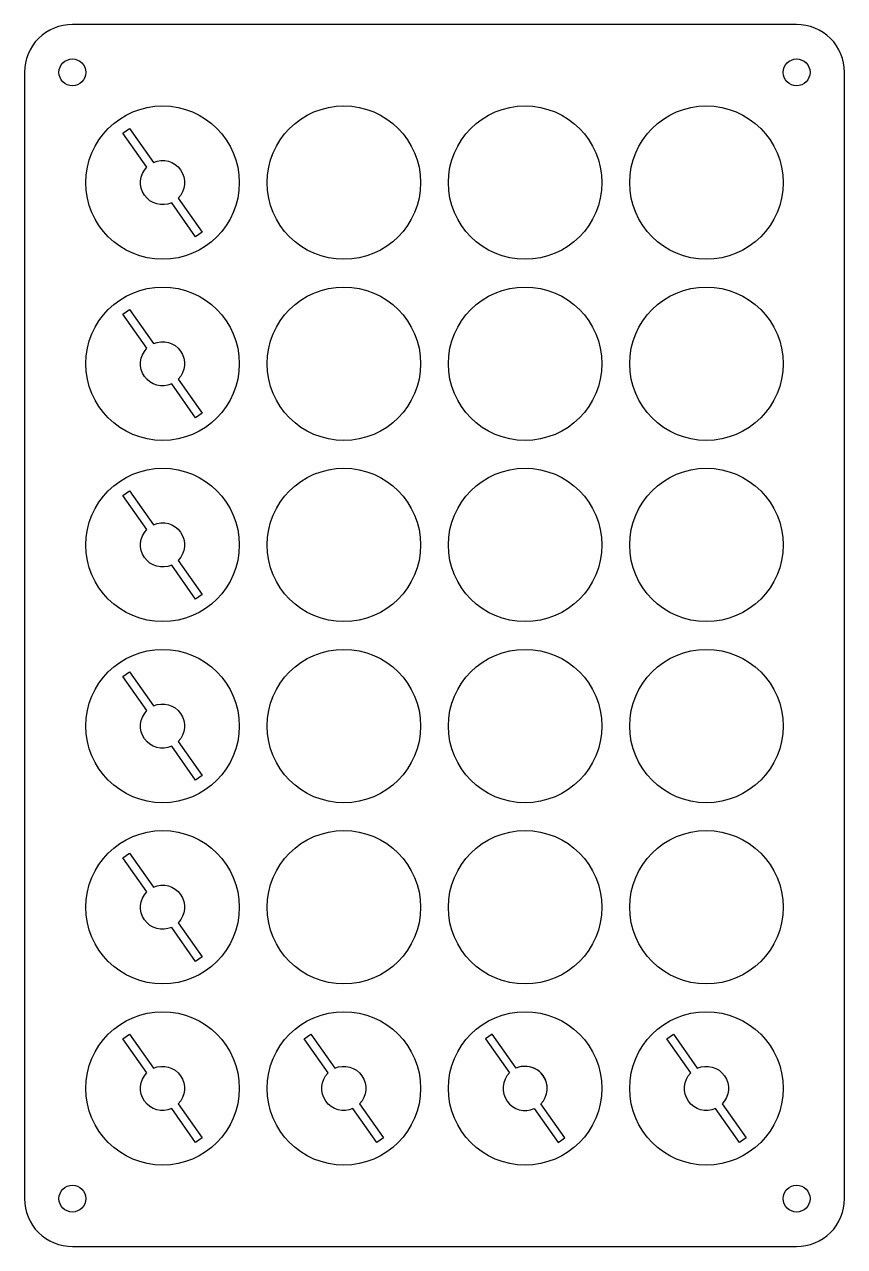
# Model space of a CAD drawing. Header units: millimetres. Extents: x -43 to 43, y -64 to 64.
import ezdxf

# ---------------------------------------------------------------- set-up
doc = ezdxf.new("R2010")
doc.units = ezdxf.units.MM

msp = doc.modelspace()

# ---------------------------------------------------------------- linework, layer by layer
msp.add_line((-29.99, 48.86), (-32.48, 52.41))
for points in [[(-37.75, 63.75, 0.414214), (-42.75, 58.75), (-42.75, -58.75, 0.414214), (-37.75, -63.75), (37.75, -63.75, 0.414214), (42.75, -58.75), (42.75, 58.75, 0.414214), (37.75, 63.75)], [(-31.79, 52.9), (-29.3, 49.35, -0.829502), (-26.71, 45.64), (-24.22, 42.09), (-24.91, 41.6), (-27.4, 45.15, -0.829502), (-29.99, 48.86), (-32.48, 52.41)], [(-31.79, 34), (-29.3, 30.45, -0.829502), (-26.71, 26.74), (-24.22, 23.19), (-24.91, 22.7), (-27.4, 26.25, -0.829502), (-29.99, 29.96), (-32.48, 33.51)], [(-31.79, 15.1), (-29.3, 11.55, -0.829502), (-26.71, 7.84), (-24.22, 4.29), (-24.91, 3.8), (-27.4, 7.35, -0.829502), (-29.99, 11.06), (-32.48, 14.61)], [(-31.79, -3.8), (-29.3, -7.35, -0.829502), (-26.71, -11.06), (-24.22, -14.61), (-24.91, -15.1), (-27.4, -11.55, -0.829502), (-29.99, -7.84), (-32.48, -4.29)], [(-31.79, -22.7), (-29.3, -26.25, -0.829502), (-26.71, -29.96), (-24.22, -33.51), (-24.91, -34), (-27.4, -30.45, -0.829502), (-29.99, -26.74), (-32.48, -23.19)], [(-31.79, -41.6), (-29.3, -45.15, -0.829502), (-26.71, -48.86), (-24.22, -52.41), (-24.91, -52.9), (-27.4, -49.35, -0.829502), (-29.99, -45.64), (-32.48, -42.09)], [(-31.79, -41.6), (-29.3, -45.15, -0.829502), (-26.71, -48.86), (-24.22, -52.41), (-24.91, -52.9), (-27.4, -49.35, -0.829502), (-29.99, -45.64), (-32.48, -42.09)], [(-12.89, -41.6), (-10.4, -45.15, -0.829502), (-7.81, -48.86), (-5.32, -52.41), (-6.01, -52.9), (-8.5, -49.35, -0.829502), (-11.09, -45.64), (-13.58, -42.09)], [(24.91, -41.6), (27.4, -45.15, -0.829502), (29.99, -48.86), (32.48, -52.41), (31.79, -52.9), (29.3, -49.35, -0.829502), (26.71, -45.64), (24.22, -42.09)]]:
    msp.add_lwpolyline(points, format="xyb", close=True)
msp.add_lwpolyline([(11.75, -47.25, 0.544943), (8.5, -45.15), (6.01, -41.6), (5.32, -42.09), (7.81, -45.64, 0.829502), (10.4, -49.35), (12.89, -52.9), (13.58, -52.41), (11.09, -48.86, 0.829502), (8.5, -45.15)], format="xyb")
for centre, radius in [((-37.75, 58.75), 1.4), ((37.75, 58.75), 1.4), ((-28.35, 47.25), 8), ((-28.35, 47.25), 8), ((-9.45, 47.25), 8), ((9.45, 47.25), 8), ((28.35, 47.25), 8), ((-28.35, 28.35), 8), ((-28.35, 28.35), 8), ((-9.45, 28.35), 8), ((9.45, 28.35), 8), ((28.35, 28.35), 8), ((-28.35, 9.45), 8), ((-28.35, 9.45), 8), ((-9.45, 9.45), 8), ((9.45, 9.45), 8), ((28.35, 9.45), 8), ((-28.35, -9.45), 8), ((-28.35, -9.45), 8), ((-9.45, -9.45), 8), ((9.45, -9.45), 8), ((28.35, -9.45), 8), ((-28.35, -28.35), 8), ((-28.35, -28.35), 8), ((-9.45, -28.35), 8), ((9.45, -28.35), 8), ((28.35, -28.35), 8), ((-28.35, -47.25), 8), ((-28.35, -47.25), 8), ((-28.35, -47.25), 8), ((-9.45, -47.25), 8), ((-9.45, -47.25), 8), ((9.45, -47.25), 8), ((9.45, -47.25), 8), ((28.35, -47.25), 8), ((28.35, -47.25), 8), ((-37.75, -58.75), 1.4), ((37.75, -58.75), 1.4)]:
    msp.add_circle(centre, radius)

doc.saveas('drawing.dxf')
